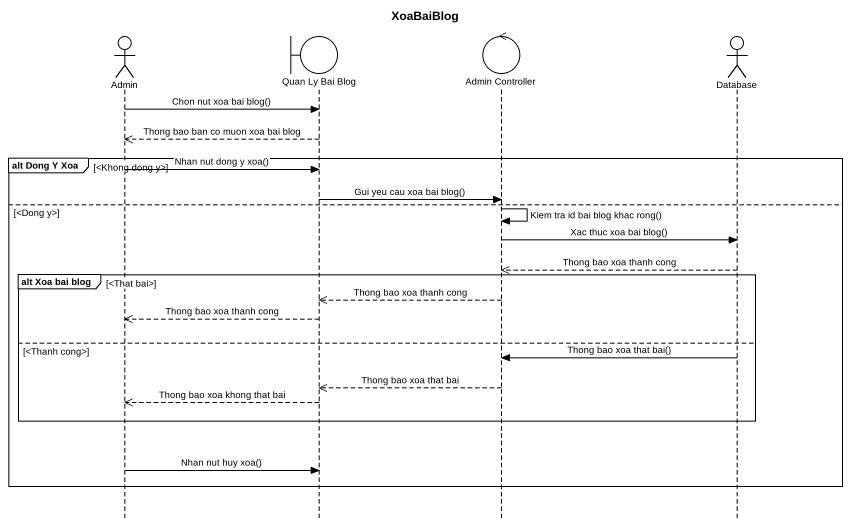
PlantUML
@startuml
title XoaBaiBlog
hide footbox
actor Admin
boundary "Quan Ly Bai Blog" as Quan_Ly_Bai_Blog
control "Admin Controller" as Admin_Controller
actor "Database" as Database_

Admin -> Quan_Ly_Bai_Blog : Chon nut xoa bai blog()
Quan_Ly_Bai_Blog -->> Admin : Thong bao ban co muon xoa bai blog
group alt Dong Y Xoa [<Khong dong y>]
  Admin -> Quan_Ly_Bai_Blog : Nhan nut dong y xoa()
  Quan_Ly_Bai_Blog -> Admin_Controller : Gui yeu cau xoa bai blog()
else <Dong y>
  Admin_Controller -> Admin_Controller : Kiem tra id bai blog khac rong()
  Admin_Controller -> Database_ : Xac thuc xoa bai blog()
  Database_ -->> Admin_Controller : Thong bao xoa thanh cong
  group alt Xoa bai blog [<That bai>]
    Admin_Controller -->> Quan_Ly_Bai_Blog : Thong bao xoa thanh cong
    Quan_Ly_Bai_Blog -->> Admin : Thong bao xoa thanh cong
  else <Thanh cong>
    Database_ -> Admin_Controller : Thong bao xoa that bai()
    Admin_Controller -->> Quan_Ly_Bai_Blog : Thong bao xoa that bai
    Quan_Ly_Bai_Blog -->> Admin : Thong bao xoa khong that bai
  end
  Admin -> Quan_Ly_Bai_Blog : Nhan nut huy xoa()
end
@enduml
